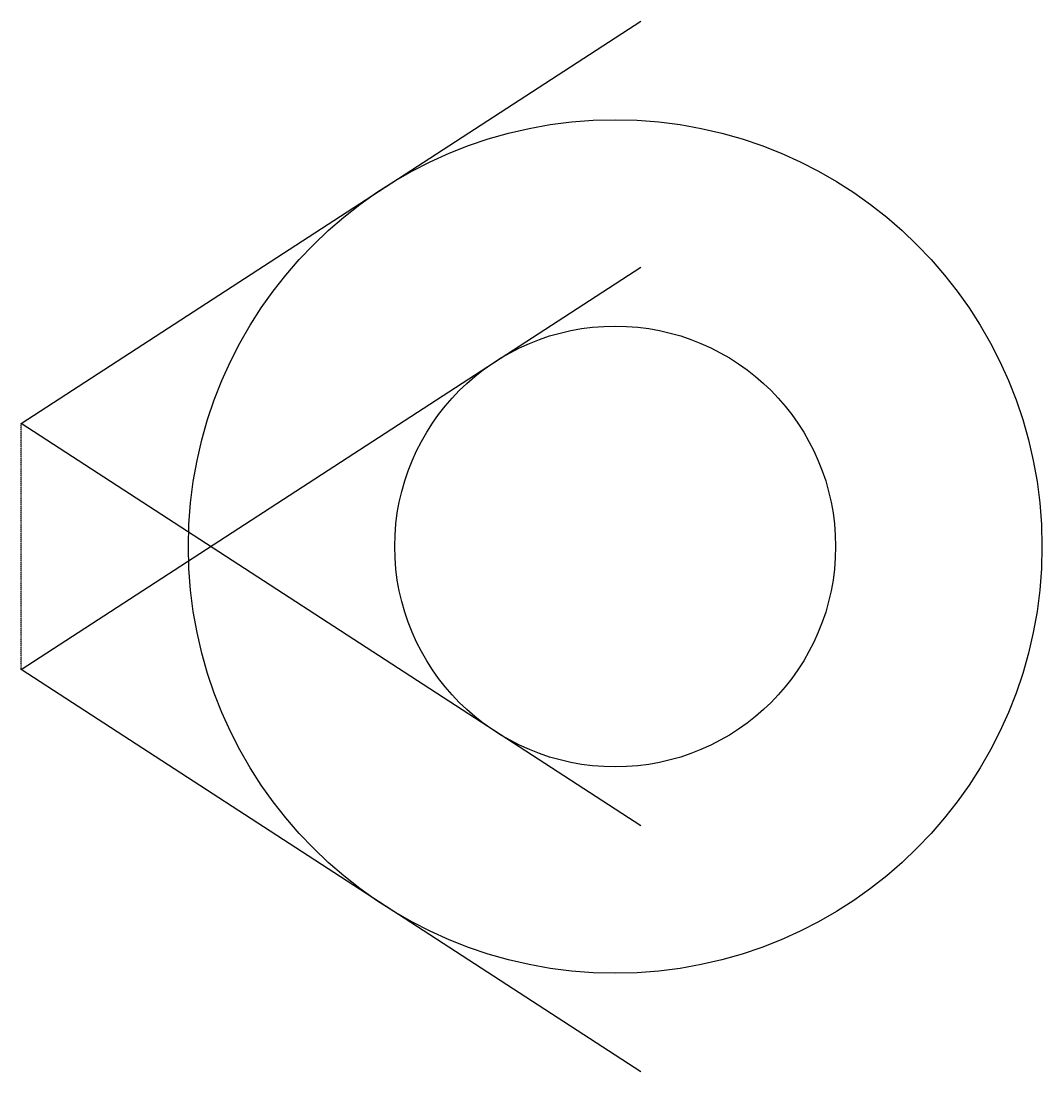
# Model space of a CAD drawing. Header units: millimetres. Extents: x -1811 to 1301, y -1601 to 1601.
import ezdxf

# ---------------------------------------------------------------- set-up
doc = ezdxf.new("R2010")
doc.units = ezdxf.units.MM
doc.linetypes.add('DASHED', pattern=[0.2067, 0.1654, -0.0413])

msp = doc.modelspace()

# ---------------------------------------------------------------- linework, layer by layer
for p, q in [((-1810.7, -375), (77.8, 851.4)), ((77.8, -1601.4), (-1810.7, -375))]:
    msp.add_line(p, q)
at = {"color": 190, "linetype": 'DASHED', "lineweight": 25, "true_color": 0x8018ff}
msp.add_line((-1810.7, -375), (-1810.7, 375), dxfattribs=at)
msp.add_lwpolyline([(77.8, -851.4), (-1810.7, 375), (77.8, 1601.4)])
at = {"color": 2, "true_color": 0xffff00}
msp.add_circle((0, 0), 1300.7, dxfattribs=at)
at = {"color": 3, "true_color": 0x00ff00}
msp.add_circle((0, 0), 671.7, dxfattribs=at)

doc.saveas('drawing.dxf')
